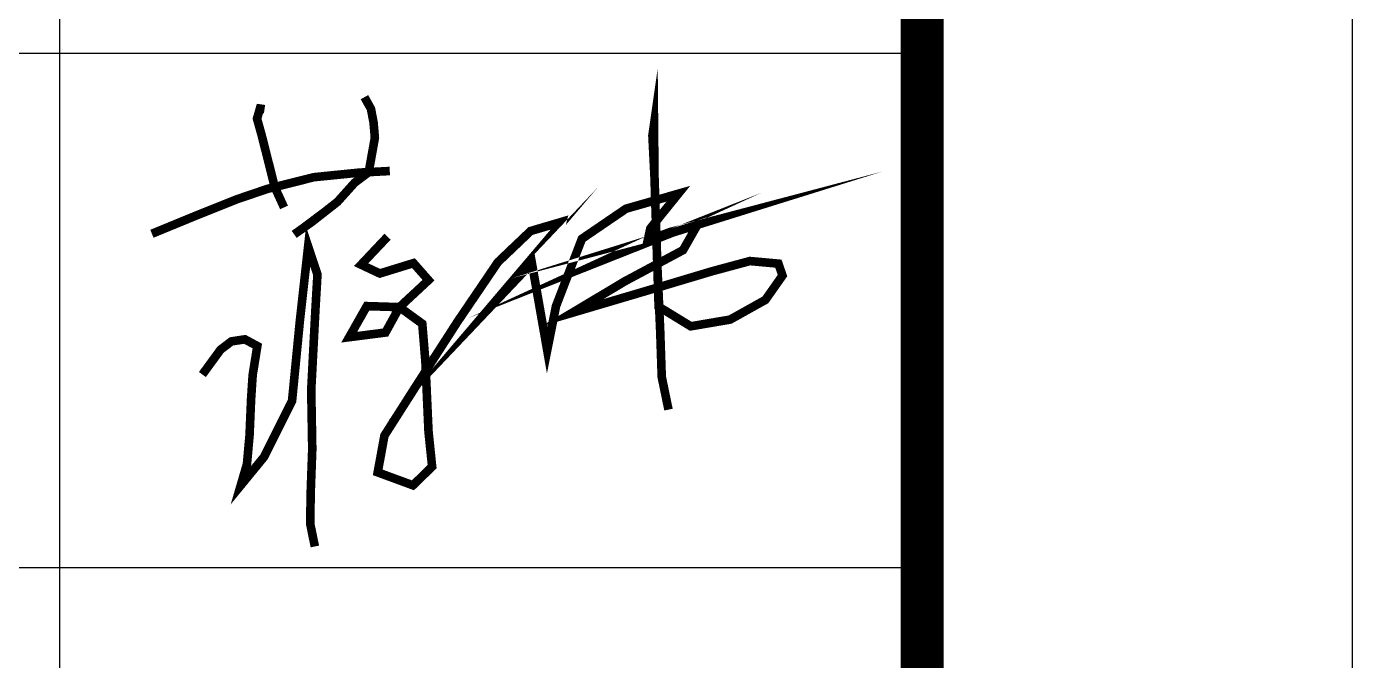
# Model space of a CAD drawing. Extents: x 1060579 to 1383165, y 581819 to 1037910.
# Drawn here: x 1292424 to 1295505, y 857903 to 859376 of the extents above; entities that cross this region are included whole.
import ezdxf

# ---------------------------------------------------------------- set-up
doc = ezdxf.new("R2010")
doc.units = 0
doc.header["$LTSCALE"] = 1000
doc.header["$MEASUREMENT"] = 0
doc.layers.add('PUB_TITLE', color=4, linetype='Continuous')
doc.layers.add('图框', color=7, linetype='Continuous')

# ---------------------------------------------------------------- blocks, each defined once
blk = doc.blocks.new('A$C31D40216')
at = {"const_width": 30}
for points in [[(7192.029352073558, 41153.240667109), (7099.903480442474, 41055.75884586616), (7164.933125178562, 41025.06998369578), (7282.350108390907, 41061.1740805982), (7282.350108390907, 41061.1740805982), (7334.737446867162, 41001.60194090605), (7233.57787483884, 40907.72976974698), (7184.804016521201, 40819.2743525329), (7058.354957677191, 40803.02712912348), (7119.772747019539, 40911.3409390437), (7233.57787483884, 40907.72976974698), (7313.059815445216, 40849.96321470311), (7323.898631156189, 40718.18136199316), (7334.737446867162, 40474.47604927942), (7347.38137789187, 40351.72136020489), (7280.544993077172, 40286.73322617423), (7157.707789626205, 40331.8637271054), (7181.192161128158, 40460.03441051845), (7282.350108390907, 40618.89395610188), (7435.895394129911, 40857.18403408359), (7576.796748844208, 41064.78449028844), (7690.60025189654, 41173.09830020848), (7800.791899557225, 41205.59198742066), (7799.631004064577, 41201.098535175), (7557.984933444066, 40916.88267051007), (7557.984933444066, 40916.88267051007), (7694.996057009324, 41061.29143980218), (7694.996057009324, 41061.29143980218), (7748.406185846543, 40757.89662819231), (7779.115892900852, 40911.3409390437), (7869.436649217503, 41146.01984772852), (8022.981934956508, 41250.72248835184), (8205.428562904941, 41303.07456827015), (8107.882471035235, 41182.12394463093), (8098.85039540357, 41140.60385339), (8176.527220695512, 41169.48789051824), (8272.26657248591, 41194.76075834993), (8098.85039540357, 41140.60385339), (7985.04689235054, 41088.25253307816), (7985.04689235054, 41088.25253307816), (8185.55848394474, 41167.68230586997), (8272.26657248591, 41194.76075834993), (8221.687598854536, 41106.30458152937), (8019.368454797892, 40997.99153121581), (7835.113462004578, 40887.8728962538), (7835.113462004578, 40887.8728962538), (8158.463069432182, 40983.54989245484), (8321.04043080355, 41032.29080307626), (8454.714825199218, 41068.39489997868), (8554.067657148233, 41059.3692555564), (8568.518328252947, 41017.8491643153), (8508.907278989209, 40933.00339718498), (8386.071700304514, 40864.40485346408), (8248.783825749531, 40840.93681067435), (8136.785438010236, 40909.53535439525), (8122.388384192483, 41361.06216880513), (8115.163048640126, 41505.48007562759), (8120.581644112477, 41543.38975717829), (8122.388384192483, 41361.06216880513), (8127.325197717873, 41206.23162411313), (8132.041655868292, 41058.311962846), (8142.25927553582, 40824.91063275622), (8147.677871008171, 40664.24626213082), (8171.162242510123, 40550.51645787226)], [(7111.507561061764, 41639.67899621764), (7134.190922798822, 41598.87749272483), (7143.263617586577, 41551.27523224559), (7147.799964981154, 41498.00630728286), (7126.355254801922, 41378.36560236671), (7077.483330840012, 41341.5987714786), (7017.375103102066, 41274.7290921495), (6927.777367769973, 41204.45941413051), (6866.535053183557, 41161.39048523796), (6897.156210476765, 41182.92494968433), (6972.57623543567, 41239.59425314001), (7017.375103102066, 41274.7290921495), (7077.483330840012, 41341.5987714786), (7126.355254801922, 41378.36560236671)], [(6763.169048575917, 41597.62869964025), (6747.291832697345, 41599.89612504016), (6737.085051060421, 41564.76052642401), (6752.962266938994, 41508.09160277157), (6776.779715524521, 41414.02041470955), (6798.837562792469, 41326.3439601454), (6831.21750902012, 41255.34697271851), (6815.027535906294, 41290.84546643196)], [(6370.736004597507, 41163.52573910679), (6530.648749303771, 41229.26208553926), (6666.745670192176, 41283.66434339844), (6773.353083485039, 41319.93251530474), (6935.535626655212, 41360.73477840403), (7093.180197665235, 41376.60219856384), (7199.787610958098, 41382.26886304715), (7117.398980903206, 41377.88953604407), (7093.180197665235, 41376.60219856384)], [(6546.675443679327, 40672.81614265384), (6609.899973100983, 40759.46749443244), (6647.835015707649, 40788.35077195437), (6694.800509179709, 40795.57159133485), (6738.155772024998, 40772.10354854495), (6721.896736074006, 40671.01131761188), (6716.478140601655, 40587.97113513001), (6711.059545129305, 40461.60527675875), (6702.02746949764, 40360.51228621902), (6680.349838074995, 40286.49850776591), (6761.638518760679, 40385.78591365719), (6859.184610629687, 40580.75031574952), (6886.280837525381, 40858.75414071724), (6915.183804499684, 41118.70667684023), (6915.183804499684, 41118.70667684023), (6915.183804499684, 41118.70667684023), (6947.700251634, 41021.22485559739), (6940.473291315371, 40896.66382226793), (6926.022620210657, 40618.65999730022), (6929.636100369971, 40412.86436613716), (6924.215880131349, 40263.03046497618), (6922.409140052041, 40152.91183001417), (6938.668176001636, 40073.48205722254), (6922.409140052041, 40152.91183001417)]]:
    blk.add_lwpolyline(points, dxfattribs=at)
at = {"layer": '图框', "color": 0}
for p, q in [((73.94488784112036, 41793.22901769076), (9087.79863213934, 41793.22901769076)), ((73.94488784112036, 40000.42901769746), (9087.79863213934, 40000.42901769746))]:
    blk.add_line(p, q, dxfattribs=at)
at = {"layer": '图框', "color": 0, "const_width": 75}
blk.add_lwpolyline([(73.94488784112036, 46872.8290176997), (9087.79863213934, 46872.8290176997), (9087.79863213934, 31634.02901769523), (73.94488784112036, 31634.02901769523)], close=True, dxfattribs=at)
at = {"layer": '图框', "color": 0}
blk.add_lwpolyline([(6049.949652830139, 36713.62986774091), (6049.949652830139, 45378.82986774761)], dxfattribs=at)

msp = doc.modelspace()

# ---------------------------------------------------------------- linework, layer by layer
at = {"layer": 'PUB_TITLE'}
msp.add_lwpolyline([(1236104.710297789, 830452.1749147091), (1295504.710297789, 830452.1749147091), (1295504.710297789, 872452.1749147091), (1236104.710297789, 872452.1749147091)], close=True, dxfattribs=at)
at = {"layer": 'PUB_TITLE', "const_width": 99.99999999999997}
msp.add_lwpolyline([(1238604.710297789, 831452.1749147091), (1294504.710297789, 831452.1749147091), (1294504.710297789, 871452.1749147091), (1238604.710297789, 871452.1749147091)], close=True, dxfattribs=at)

# ---------------------------------------------------------------- block references
at = {"xscale": 0.6666666666666666, "yscale": 0.6666666666666666, "zscale": 0.6666666666666666}
msp.add_blockref('A$C31D40216', (1288468.023961583, 831452.1729965192), dxfattribs=at)

doc.saveas('drawing.dxf')
